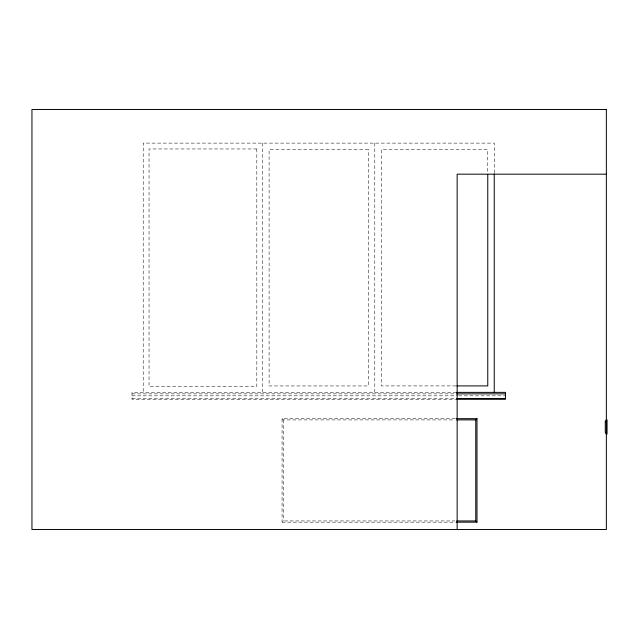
<?xml version="1.0" encoding="UTF-8"?>
<svg xmlns="http://www.w3.org/2000/svg" width="639" height="639" viewBox="0 0 639 639"><rect width="100%" height="100%" fill="white"/><g stroke="black" fill="none" stroke-linecap="round" stroke-linejoin="round"><path stroke-width="0.48" stroke-dasharray="3.19 2.4" d="M455.136 418.665L282.071 418.665L282.071 522.167L283.293 520.945L454.824 520.945M455.911 385.908L381.259 385.908L381.259 149.598L487.765 149.598L487.765 173.528M456.414 392.378L132.001 392.378L132.001 399.279L455.655 399.279M132.001 393.864L455.655 393.864M132.001 395.829L457.652 395.829M458.642 395.829L505.449 395.829M132.001 398.552L455.655 398.552M282.071 418.665L283.293 419.895L454.824 419.895M282.071 522.167L455.112 522.167M494.243 173.033L494.243 143.12L143.208 143.12L143.208 392.378M374.789 143.12L374.789 392.378M283.293 419.895L283.293 520.945M262.661 143.12L262.661 392.378M256.822 148.959L149.047 148.959L149.047 386.539L256.822 386.539L256.822 148.959M368.352 149.558L269.099 149.558L269.099 385.948L368.352 385.948L368.352 149.558"/><path stroke-width="0.96" d="M456.102 522.167L476.99 522.167L475.767 520.945L475.767 419.895L476.99 418.665L456.102 418.665M606.363 174.175L457.149 174.175L457.149 529.515M456.909 385.908L487.765 385.908L487.765 174.527M456.414 392.378L505.449 392.378L505.449 399.279L456.653 399.279M456.653 393.864L505.449 393.864M456.653 398.552L505.449 398.552M456.821 419.895L475.767 419.895M456.821 520.945L475.767 520.945M494.243 174.032L494.243 392.378M476.99 418.665L476.99 522.167M605.269 421.86L605.269 432.06A9.897 6.997 0 0 0 605.564 432.962L605.62 433.098A3.858 2.732 0 0 0 606.02 433.689A0.847 0.599 0 0 0 606.355 433.969A5.487 3.882 0 0 0 607.05 434.033L607.05 419.887A5.487 3.882 0 0 0 606.363 419.959A0.847 0.599 0 0 0 606.02 420.23A3.858 2.732 0 0 0 605.62 420.821L605.58 420.925A9.897 6.997 0 0 0 605.269 421.86M606.363 109.485L31.95 109.485L31.95 529.515L606.363 529.515L606.363 109.485"/></g></svg>
